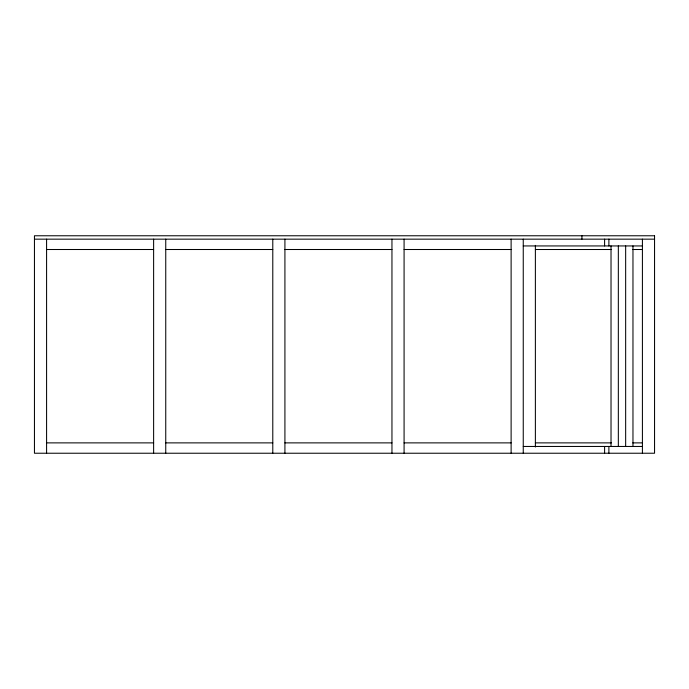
<?xml version="1.0" encoding="UTF-8"?>
<svg xmlns="http://www.w3.org/2000/svg" width="689" height="689" viewBox="0 0 689 689"><rect width="100%" height="100%" fill="white"/><g stroke="black" fill="none" stroke-linecap="round" stroke-linejoin="round"><path stroke-width="1.03" d="M34.45 239.161L654.55 239.161M523.252 245.939L642.415 245.939M46.585 249.504L153.621 249.504M165.748 249.504L272.784 249.504M284.919 249.504L391.955 249.504M404.081 249.504L511.117 249.504M535.379 249.504L611.376 249.504M632.786 249.504L642.415 249.504M46.585 442.881L153.621 442.881M165.748 442.881L272.784 442.881M284.919 442.881L391.955 442.881M404.081 442.881L511.117 442.881M535.379 442.881L611.376 442.881M632.786 442.881L642.415 442.881M523.252 446.455L642.415 446.455M642.415 239.161L642.415 453.233M632.967 245.939L632.967 446.455M625.655 245.939L625.655 446.455M618.334 245.939L618.334 446.455M611.022 245.939L611.022 446.455M608.887 239.161L608.887 245.939M608.887 446.455L608.887 453.233M604.597 239.161L604.597 245.939M604.597 446.455L604.597 453.233M581.929 235.767L581.929 239.161M535.379 245.37L535.379 447.023M523.252 239.161L523.252 453.233M511.117 239.161L511.117 453.233M404.081 239.161L404.081 453.233M391.955 239.161L391.955 453.233M284.919 239.161L284.919 453.233M272.784 239.161L272.784 453.233M165.748 239.161L165.748 453.233M153.621 239.161L153.621 453.233M46.585 239.161L46.585 453.233M654.55 235.767L34.45 235.767L34.45 453.233L654.55 453.233L654.55 235.767"/></g></svg>
